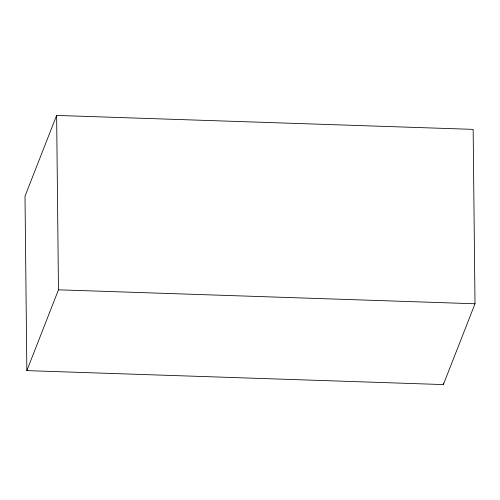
<?xml version="1.0" encoding="UTF-8"?>
<svg xmlns="http://www.w3.org/2000/svg" width="500" height="500" viewBox="0 0 500 500"><rect width="100%" height="100%" fill="white"/><g stroke="black" fill="none" stroke-linecap="round" stroke-linejoin="round"><path stroke-width="0.75" d="M56.625 115.419L25 196.231L26.85 370.625L443.375 384.581L475 303.769L473.15 129.375L56.625 115.419L58.475 289.812L26.85 370.625M58.475 289.812L475 303.769M443.356 383.025L443.375 384.581"/></g></svg>
